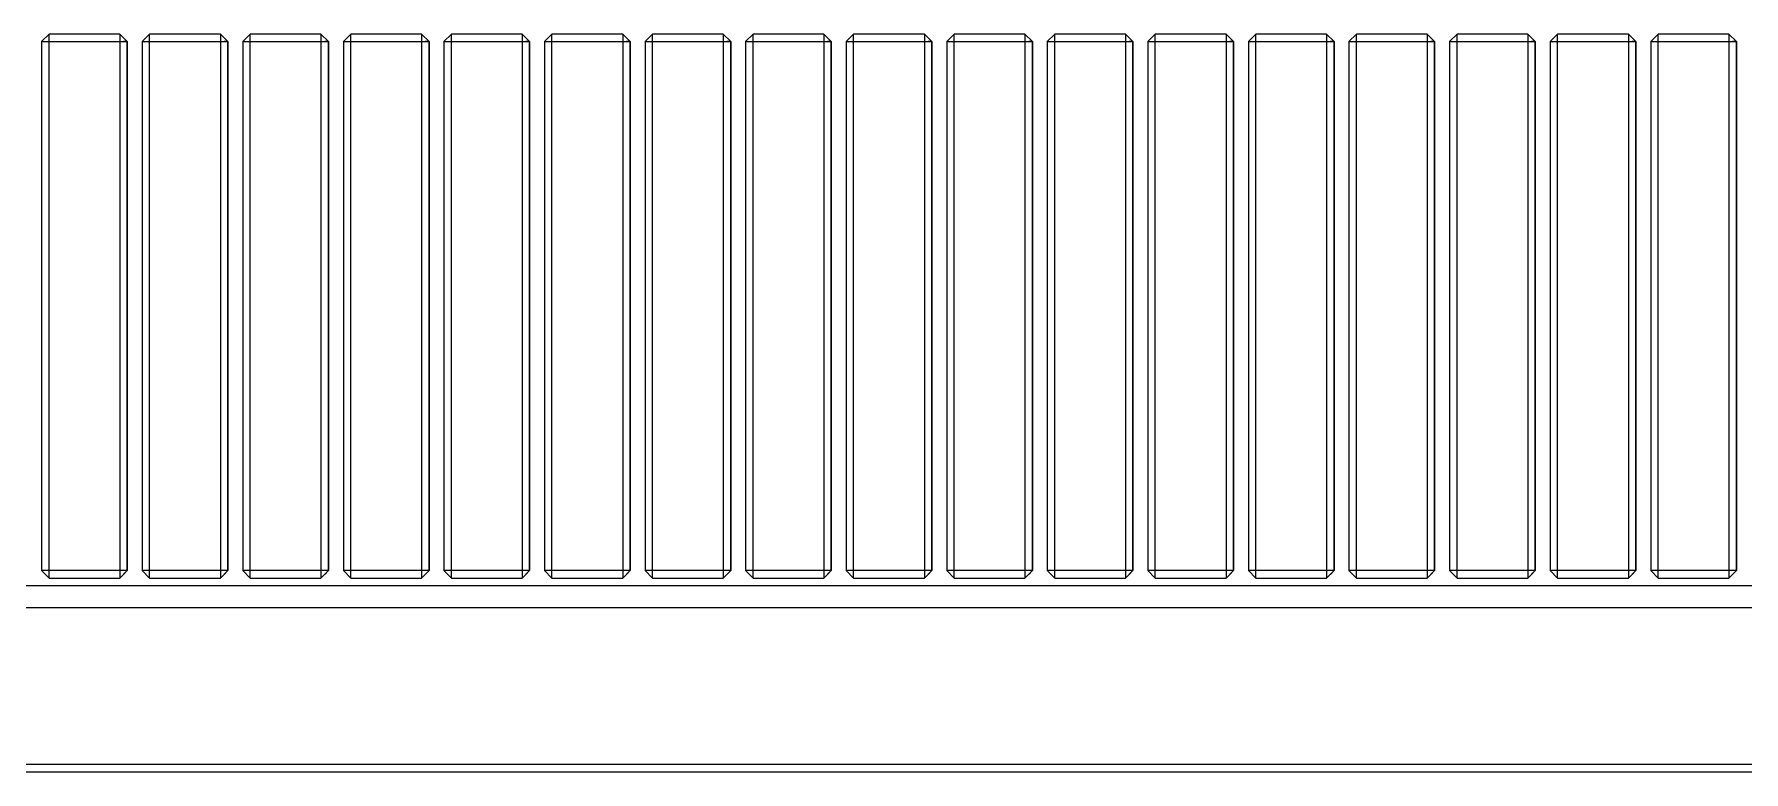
# Model space of a CAD drawing. Header units: metres. Extents: x 10 to 831, y 10 to 584.
# Drawn here: x 366.68 to 403.4, y 252 to 267.84 of the extents above; entities that cross this region are included whole.
import ezdxf

# ---------------------------------------------------------------- set-up
doc = ezdxf.new("R2010")
doc.units = ezdxf.units.M
doc.layers.add('VIS', color=8, linetype='Continuous', lineweight=13)

msp = doc.modelspace()

# ---------------------------------------------------------------- linework, layer by layer
at = {"layer": 'VIS'}
for p, q in [((367, 267.84), (366.84, 267.68)), ((367, 267.68), (367, 267.84)), ((367, 267.84), (367, 267.84)), ((368.52, 267.84), (367, 267.84)), ((368.52, 267.84), (368.52, 267.68)), ((368.68, 267.68), (368.52, 267.84)), ((369.16, 267.84), (369, 267.68)), ((369.16, 267.68), (369.16, 267.84)), ((370.68, 267.84), (369.16, 267.84)), ((369.16, 267.84), (369.16, 267.84)), ((370.68, 267.84), (370.68, 267.68)), ((370.84, 267.68), (370.68, 267.84)), ((371.32, 267.84), (371.16, 267.68)), ((371.32, 267.68), (371.32, 267.84)), ((371.32, 267.84), (371.32, 267.84)), ((372.84, 267.84), (371.32, 267.84)), ((372.84, 267.84), (372.84, 267.68)), ((373, 267.68), (372.84, 267.84)), ((373.48, 267.84), (373.32, 267.68)), ((373.48, 267.68), (373.48, 267.84)), ((373.48, 267.84), (373.48, 267.84)), ((375, 267.84), (373.48, 267.84)), ((375, 267.84), (375, 267.68)), ((375.16, 267.68), (375, 267.84)), ((375.64, 267.84), (375.48, 267.68)), ((375.64, 267.68), (375.64, 267.84)), ((377.16, 267.84), (375.64, 267.84)), ((375.64, 267.84), (375.64, 267.84)), ((377.16, 267.84), (377.16, 267.68)), ((377.32, 267.68), (377.16, 267.84)), ((377.8, 267.84), (377.64, 267.68)), ((377.8, 267.68), (377.8, 267.84)), ((377.8, 267.84), (377.8, 267.84)), ((379.32, 267.84), (377.8, 267.84)), ((379.32, 267.84), (379.32, 267.68)), ((379.48, 267.68), (379.32, 267.84)), ((379.96, 267.84), (379.8, 267.68)), ((379.96, 267.68), (379.96, 267.84)), ((379.96, 267.84), (379.96, 267.84)), ((381.48, 267.84), (379.96, 267.84)), ((381.48, 267.84), (381.48, 267.68)), ((381.64, 267.68), (381.48, 267.84)), ((382.12, 267.84), (381.96, 267.68)), ((382.12, 267.68), (382.12, 267.84)), ((383.64, 267.84), (382.12, 267.84)), ((382.12, 267.84), (382.12, 267.84)), ((383.64, 267.84), (383.64, 267.68)), ((383.8, 267.68), (383.64, 267.84)), ((384.28, 267.84), (384.12, 267.68)), ((384.28, 267.68), (384.28, 267.84)), ((384.28, 267.84), (384.28, 267.84)), ((385.8, 267.84), (384.28, 267.84)), ((385.8, 267.84), (385.8, 267.68)), ((385.96, 267.68), (385.8, 267.84)), ((386.44, 267.84), (386.28, 267.68)), ((386.44, 267.68), (386.44, 267.84)), ((386.44, 267.84), (386.44, 267.84)), ((387.96, 267.84), (386.44, 267.84)), ((387.96, 267.84), (387.96, 267.68)), ((388.12, 267.68), (387.96, 267.84)), ((388.6, 267.84), (388.44, 267.68)), ((388.6, 267.68), (388.6, 267.84)), ((390.12, 267.84), (388.6, 267.84)), ((388.6, 267.84), (388.6, 267.84)), ((390.12, 267.84), (390.12, 267.68)), ((390.28, 267.68), (390.12, 267.84)), ((390.76, 267.84), (390.6, 267.68)), ((390.76, 267.68), (390.76, 267.84)), ((390.76, 267.84), (390.76, 267.84)), ((392.28, 267.84), (390.76, 267.84)), ((392.28, 267.84), (392.28, 267.68)), ((392.44, 267.68), (392.28, 267.84)), ((392.92, 267.84), (392.76, 267.68)), ((392.92, 267.68), (392.92, 267.84)), ((392.92, 267.84), (392.92, 267.84)), ((394.44, 267.84), (392.92, 267.84)), ((394.44, 267.84), (394.44, 267.68)), ((394.6, 267.68), (394.44, 267.84)), ((395.08, 267.84), (394.92, 267.68)), ((395.08, 267.68), (395.08, 267.84)), ((396.6, 267.84), (395.08, 267.84)), ((395.08, 267.84), (395.08, 267.84)), ((396.6, 267.84), (396.6, 267.68)), ((396.76, 267.68), (396.6, 267.84)), ((397.24, 267.84), (397.08, 267.68)), ((397.24, 267.68), (397.24, 267.84)), ((397.24, 267.84), (397.24, 267.84)), ((398.76, 267.84), (397.24, 267.84)), ((398.76, 267.84), (398.76, 267.68)), ((398.92, 267.68), (398.76, 267.84)), ((399.4, 267.84), (399.24, 267.68)), ((399.4, 267.68), (399.4, 267.84)), ((399.4, 267.84), (399.4, 267.84)), ((400.92, 267.84), (399.4, 267.84)), ((400.92, 267.84), (400.92, 267.68)), ((401.08, 267.68), (400.92, 267.84)), ((401.56, 267.84), (401.4, 267.68)), ((401.56, 267.68), (401.56, 267.84)), ((403.08, 267.84), (401.56, 267.84)), ((401.56, 267.84), (401.56, 267.84)), ((403.08, 267.84), (403.08, 267.68)), ((403.24, 267.68), (403.08, 267.84)), ((366.84, 267.68), (367, 267.68)), ((366.84, 267.68), (366.84, 256.32)), ((367, 267.68), (368.52, 267.68)), ((367, 256.32), (367, 267.68)), ((368.52, 267.68), (368.68, 267.68)), ((368.52, 267.68), (368.52, 256.32)), ((368.68, 267.68), (368.6, 267.68)), ((368.68, 267.68), (368.68, 256.32)), ((368.68, 256.32), (368.68, 267.68)), ((368.68, 267.68), (368.68, 267.68)), ((369, 267.68), (369.16, 267.68)), ((369, 267.68), (369, 256.32)), ((369.16, 267.68), (370.68, 267.68)), ((369.16, 256.32), (369.16, 267.68)), ((370.68, 267.68), (370.84, 267.68)), ((370.68, 267.68), (370.68, 256.32)), ((370.84, 267.68), (370.76, 267.68)), ((370.84, 267.68), (370.84, 256.32)), ((370.84, 267.68), (370.84, 267.68)), ((370.84, 256.32), (370.84, 267.68)), ((371.16, 267.68), (371.32, 267.68)), ((371.16, 267.68), (371.16, 256.32)), ((371.32, 256.32), (371.32, 267.68)), ((371.32, 267.68), (372.84, 267.68)), ((372.84, 267.68), (373, 267.68)), ((372.84, 267.68), (372.84, 256.32)), ((373, 267.68), (372.92, 267.68)), ((373, 256.32), (373, 267.68)), ((373, 267.68), (373, 267.68)), ((373, 267.68), (373, 256.32)), ((373.32, 267.68), (373.48, 267.68)), ((373.32, 267.68), (373.32, 256.32)), ((373.48, 267.68), (375, 267.68)), ((373.48, 256.32), (373.48, 267.68)), ((375, 267.68), (375.16, 267.68)), ((375, 267.68), (375, 256.32)), ((375.16, 267.68), (375.08, 267.68)), ((375.16, 267.68), (375.16, 267.68)), ((375.16, 267.68), (375.16, 256.32)), ((375.16, 256.32), (375.16, 267.68)), ((375.48, 267.68), (375.64, 267.68)), ((375.48, 267.68), (375.48, 256.32)), ((375.64, 267.68), (377.16, 267.68)), ((375.64, 256.32), (375.64, 267.68)), ((377.16, 267.68), (377.32, 267.68)), ((377.16, 267.68), (377.16, 256.32)), ((377.32, 267.68), (377.24, 267.68)), ((377.32, 267.68), (377.32, 256.32)), ((377.32, 256.32), (377.32, 267.68)), ((377.32, 267.68), (377.32, 267.68)), ((377.64, 267.68), (377.8, 267.68)), ((377.64, 267.68), (377.64, 256.32)), ((377.8, 256.32), (377.8, 267.68)), ((377.8, 267.68), (379.32, 267.68)), ((379.32, 267.68), (379.48, 267.68)), ((379.32, 267.68), (379.32, 256.32)), ((379.48, 267.68), (379.4, 267.68)), ((379.48, 267.68), (379.48, 267.68)), ((379.48, 256.32), (379.48, 267.68)), ((379.48, 267.68), (379.48, 256.32)), ((379.8, 267.68), (379.96, 267.68)), ((379.8, 267.68), (379.8, 256.32)), ((379.96, 267.68), (381.48, 267.68)), ((379.96, 256.32), (379.96, 267.68)), ((381.48, 267.68), (381.64, 267.68)), ((381.48, 267.68), (381.48, 256.32)), ((381.64, 267.68), (381.56, 267.68)), ((381.64, 267.68), (381.64, 256.32)), ((381.64, 256.32), (381.64, 267.68)), ((381.64, 267.68), (381.64, 267.68)), ((381.96, 267.68), (382.12, 267.68)), ((381.96, 267.68), (381.96, 256.32)), ((382.12, 267.68), (383.64, 267.68)), ((382.12, 256.32), (382.12, 267.68)), ((383.64, 267.68), (383.8, 267.68)), ((383.64, 267.68), (383.64, 256.32)), ((383.8, 267.68), (383.72, 267.68)), ((383.8, 267.68), (383.8, 256.32)), ((383.8, 267.68), (383.8, 267.68)), ((383.8, 256.32), (383.8, 267.68)), ((384.12, 267.68), (384.28, 267.68)), ((384.12, 267.68), (384.12, 256.32)), ((384.28, 256.32), (384.28, 267.68)), ((384.28, 267.68), (385.8, 267.68)), ((385.8, 267.68), (385.96, 267.68)), ((385.8, 267.68), (385.8, 256.32)), ((385.96, 267.68), (385.88, 267.68)), ((385.96, 256.32), (385.96, 267.68)), ((385.96, 267.68), (385.96, 267.68)), ((385.96, 267.68), (385.96, 256.32)), ((386.28, 267.68), (386.44, 267.68)), ((386.28, 267.68), (386.28, 256.32)), ((386.44, 267.68), (387.96, 267.68)), ((386.44, 256.32), (386.44, 267.68)), ((387.96, 267.68), (388.12, 267.68)), ((387.96, 267.68), (387.96, 256.32)), ((388.12, 267.68), (388.04, 267.68)), ((388.12, 267.68), (388.12, 267.68)), ((388.12, 267.68), (388.12, 256.32)), ((388.12, 256.32), (388.12, 267.68)), ((388.44, 267.68), (388.6, 267.68)), ((388.44, 267.68), (388.44, 256.32)), ((388.6, 267.68), (390.12, 267.68)), ((388.6, 256.32), (388.6, 267.68)), ((390.12, 267.68), (390.28, 267.68)), ((390.12, 267.68), (390.12, 256.32)), ((390.28, 267.68), (390.2, 267.68)), ((390.28, 267.68), (390.28, 256.32)), ((390.28, 256.32), (390.28, 267.68)), ((390.28, 267.68), (390.28, 267.68)), ((390.6, 267.68), (390.76, 267.68)), ((390.6, 267.68), (390.6, 256.32)), ((390.76, 256.32), (390.76, 267.68)), ((390.76, 267.68), (392.28, 267.68)), ((392.28, 267.68), (392.44, 267.68)), ((392.28, 267.68), (392.28, 256.32)), ((392.44, 267.68), (392.36, 267.68)), ((392.44, 267.68), (392.44, 267.68)), ((392.44, 256.32), (392.44, 267.68)), ((392.44, 267.68), (392.44, 256.32)), ((392.76, 267.68), (392.92, 267.68)), ((392.76, 267.68), (392.76, 256.32)), ((392.92, 267.68), (394.44, 267.68)), ((392.92, 256.32), (392.92, 267.68)), ((394.44, 267.68), (394.6, 267.68)), ((394.44, 267.68), (394.44, 256.32)), ((394.6, 267.68), (394.52, 267.68)), ((394.6, 267.68), (394.6, 256.32)), ((394.6, 256.32), (394.6, 267.68)), ((394.6, 267.68), (394.6, 267.68)), ((394.92, 267.68), (395.08, 267.68)), ((394.92, 267.68), (394.92, 256.32)), ((395.08, 267.68), (396.6, 267.68)), ((395.08, 256.32), (395.08, 267.68)), ((396.6, 267.68), (396.76, 267.68)), ((396.6, 267.68), (396.6, 256.32)), ((396.76, 267.68), (396.68, 267.68)), ((396.76, 267.68), (396.76, 256.32)), ((396.76, 267.68), (396.76, 267.68)), ((396.76, 256.32), (396.76, 267.68)), ((397.08, 267.68), (397.24, 267.68)), ((397.08, 267.68), (397.08, 256.32)), ((397.24, 256.32), (397.24, 267.68)), ((397.24, 267.68), (398.76, 267.68)), ((398.76, 267.68), (398.92, 267.68)), ((398.76, 267.68), (398.76, 256.32)), ((398.92, 267.68), (398.84, 267.68)), ((398.92, 256.32), (398.92, 267.68)), ((398.92, 267.68), (398.92, 267.68)), ((398.92, 267.68), (398.92, 256.32)), ((399.24, 267.68), (399.4, 267.68)), ((399.24, 267.68), (399.24, 256.32)), ((399.4, 267.68), (400.92, 267.68)), ((399.4, 256.32), (399.4, 267.68)), ((400.92, 267.68), (401.08, 267.68)), ((400.92, 267.68), (400.92, 256.32)), ((401.08, 267.68), (401, 267.68)), ((401.08, 267.68), (401.08, 267.68)), ((401.08, 267.68), (401.08, 256.32)), ((401.08, 256.32), (401.08, 267.68)), ((401.4, 267.68), (401.56, 267.68)), ((401.4, 267.68), (401.4, 256.32)), ((401.56, 267.68), (403.08, 267.68)), ((401.56, 256.32), (401.56, 267.68)), ((403.08, 267.68), (403.24, 267.68)), ((403.08, 267.68), (403.08, 256.32)), ((403.24, 267.68), (403.16, 267.68)), ((403.24, 267.68), (403.24, 256.32)), ((403.24, 256.32), (403.24, 267.68)), ((403.24, 267.68), (403.24, 267.68)), ((367, 256.32), (366.84, 256.32)), ((366.84, 256.32), (367, 256.16)), ((366.84, 256.32), (366.84, 256.32)), ((367, 256.16), (367, 256.32)), ((368.52, 256.32), (367, 256.32)), ((368.52, 256.16), (368.68, 256.32)), ((368.68, 256.32), (368.52, 256.32)), ((368.52, 256.32), (368.52, 256.16)), ((368.68, 256.32), (368.6, 256.24)), ((368.68, 256.32), (368.68, 256.32)), ((369.16, 256.32), (369, 256.32)), ((369, 256.32), (369.16, 256.16)), ((369, 256.32), (369, 256.32)), ((369.16, 256.16), (369.16, 256.32)), ((370.68, 256.32), (369.16, 256.32)), ((370.68, 256.16), (370.84, 256.32)), ((370.84, 256.32), (370.68, 256.32)), ((370.68, 256.32), (370.68, 256.16)), ((370.84, 256.32), (370.76, 256.24)), ((370.84, 256.32), (370.84, 256.32)), ((371.32, 256.32), (371.16, 256.32)), ((371.16, 256.32), (371.32, 256.16)), ((371.16, 256.32), (371.16, 256.32)), ((371.32, 256.16), (371.32, 256.32)), ((372.84, 256.32), (371.32, 256.32)), ((372.84, 256.16), (373, 256.32)), ((373, 256.32), (372.84, 256.32)), ((372.84, 256.32), (372.84, 256.16)), ((373, 256.32), (372.92, 256.24)), ((373, 256.32), (373, 256.32)), ((373.48, 256.32), (373.32, 256.32)), ((373.32, 256.32), (373.48, 256.16)), ((373.32, 256.32), (373.32, 256.32)), ((373.48, 256.16), (373.48, 256.32)), ((375, 256.32), (373.48, 256.32)), ((375, 256.16), (375.16, 256.32)), ((375.16, 256.32), (375, 256.32)), ((375, 256.32), (375, 256.16)), ((375.16, 256.32), (375.08, 256.24)), ((375.16, 256.32), (375.16, 256.32)), ((375.64, 256.32), (375.48, 256.32)), ((375.48, 256.32), (375.64, 256.16)), ((375.48, 256.32), (375.48, 256.32)), ((375.64, 256.16), (375.64, 256.32)), ((377.16, 256.32), (375.64, 256.32)), ((377.16, 256.16), (377.32, 256.32)), ((377.32, 256.32), (377.16, 256.32)), ((377.16, 256.32), (377.16, 256.16)), ((377.32, 256.32), (377.24, 256.24)), ((377.32, 256.32), (377.32, 256.32)), ((377.8, 256.32), (377.64, 256.32)), ((377.64, 256.32), (377.8, 256.16)), ((377.64, 256.32), (377.64, 256.32)), ((377.8, 256.16), (377.8, 256.32)), ((379.32, 256.32), (377.8, 256.32)), ((379.32, 256.16), (379.48, 256.32)), ((379.48, 256.32), (379.32, 256.32)), ((379.32, 256.32), (379.32, 256.16)), ((379.48, 256.32), (379.4, 256.24)), ((379.48, 256.32), (379.48, 256.32)), ((379.96, 256.32), (379.8, 256.32)), ((379.8, 256.32), (379.96, 256.16)), ((379.8, 256.32), (379.8, 256.32)), ((379.96, 256.16), (379.96, 256.32)), ((381.48, 256.32), (379.96, 256.32)), ((381.48, 256.16), (381.64, 256.32)), ((381.64, 256.32), (381.48, 256.32)), ((381.48, 256.32), (381.48, 256.16)), ((381.64, 256.32), (381.56, 256.24)), ((381.64, 256.32), (381.64, 256.32)), ((382.12, 256.32), (381.96, 256.32)), ((381.96, 256.32), (382.12, 256.16)), ((381.96, 256.32), (381.96, 256.32)), ((382.12, 256.16), (382.12, 256.32)), ((383.64, 256.32), (382.12, 256.32)), ((383.64, 256.16), (383.8, 256.32)), ((383.8, 256.32), (383.64, 256.32)), ((383.64, 256.32), (383.64, 256.16)), ((383.8, 256.32), (383.72, 256.24)), ((383.8, 256.32), (383.8, 256.32)), ((384.28, 256.32), (384.12, 256.32)), ((384.12, 256.32), (384.28, 256.16)), ((384.12, 256.32), (384.12, 256.32)), ((384.28, 256.16), (384.28, 256.32)), ((385.8, 256.32), (384.28, 256.32)), ((385.8, 256.16), (385.96, 256.32)), ((385.96, 256.32), (385.8, 256.32)), ((385.8, 256.32), (385.8, 256.16)), ((385.96, 256.32), (385.88, 256.24)), ((385.96, 256.32), (385.96, 256.32)), ((386.44, 256.32), (386.28, 256.32)), ((386.28, 256.32), (386.44, 256.16)), ((386.28, 256.32), (386.28, 256.32)), ((386.44, 256.16), (386.44, 256.32)), ((387.96, 256.32), (386.44, 256.32)), ((387.96, 256.16), (388.12, 256.32)), ((388.12, 256.32), (387.96, 256.32)), ((387.96, 256.32), (387.96, 256.16)), ((388.12, 256.32), (388.04, 256.24)), ((388.12, 256.32), (388.12, 256.32)), ((388.6, 256.32), (388.44, 256.32)), ((388.44, 256.32), (388.6, 256.16)), ((388.44, 256.32), (388.44, 256.32)), ((388.6, 256.16), (388.6, 256.32)), ((390.12, 256.32), (388.6, 256.32)), ((390.12, 256.16), (390.28, 256.32)), ((390.28, 256.32), (390.12, 256.32)), ((390.12, 256.32), (390.12, 256.16)), ((390.28, 256.32), (390.2, 256.24)), ((390.28, 256.32), (390.28, 256.32)), ((390.76, 256.32), (390.6, 256.32)), ((390.6, 256.32), (390.76, 256.16)), ((390.6, 256.32), (390.6, 256.32)), ((390.76, 256.16), (390.76, 256.32)), ((392.28, 256.32), (390.76, 256.32)), ((392.28, 256.16), (392.44, 256.32)), ((392.44, 256.32), (392.28, 256.32)), ((392.28, 256.32), (392.28, 256.16)), ((392.44, 256.32), (392.36, 256.24)), ((392.44, 256.32), (392.44, 256.32)), ((392.92, 256.32), (392.76, 256.32)), ((392.76, 256.32), (392.92, 256.16)), ((392.76, 256.32), (392.76, 256.32)), ((392.92, 256.16), (392.92, 256.32)), ((394.44, 256.32), (392.92, 256.32)), ((394.44, 256.16), (394.6, 256.32)), ((394.6, 256.32), (394.44, 256.32)), ((394.44, 256.32), (394.44, 256.16)), ((394.6, 256.32), (394.52, 256.24)), ((394.6, 256.32), (394.6, 256.32)), ((395.08, 256.32), (394.92, 256.32)), ((394.92, 256.32), (395.08, 256.16)), ((394.92, 256.32), (394.92, 256.32)), ((395.08, 256.16), (395.08, 256.32)), ((396.6, 256.32), (395.08, 256.32)), ((396.6, 256.16), (396.76, 256.32)), ((396.76, 256.32), (396.6, 256.32)), ((396.6, 256.32), (396.6, 256.16)), ((396.76, 256.32), (396.68, 256.24)), ((396.76, 256.32), (396.76, 256.32)), ((397.24, 256.32), (397.08, 256.32)), ((397.08, 256.32), (397.24, 256.16)), ((397.08, 256.32), (397.08, 256.32)), ((397.24, 256.16), (397.24, 256.32)), ((398.76, 256.32), (397.24, 256.32)), ((398.76, 256.16), (398.92, 256.32)), ((398.92, 256.32), (398.76, 256.32)), ((398.76, 256.32), (398.76, 256.16)), ((398.92, 256.32), (398.84, 256.24)), ((398.92, 256.32), (398.92, 256.32)), ((399.4, 256.32), (399.24, 256.32)), ((399.24, 256.32), (399.4, 256.16)), ((399.24, 256.32), (399.24, 256.32)), ((399.4, 256.16), (399.4, 256.32)), ((400.92, 256.32), (399.4, 256.32)), ((400.92, 256.16), (401.08, 256.32)), ((401.08, 256.32), (400.92, 256.32)), ((400.92, 256.32), (400.92, 256.16)), ((401.08, 256.32), (401, 256.24)), ((401.08, 256.32), (401.08, 256.32)), ((401.56, 256.32), (401.4, 256.32)), ((401.4, 256.32), (401.56, 256.16)), ((401.4, 256.32), (401.4, 256.32)), ((401.56, 256.16), (401.56, 256.32)), ((403.08, 256.32), (401.56, 256.32)), ((403.08, 256.16), (403.24, 256.32)), ((403.24, 256.32), (403.08, 256.32)), ((403.08, 256.32), (403.08, 256.16)), ((403.24, 256.32), (403.16, 256.24)), ((403.24, 256.32), (403.24, 256.32)), ((230, 256), (458, 256)), ((367, 256.16), (368.52, 256.16)), ((368.52, 256.16), (368.52, 256.16)), ((369.16, 256.16), (370.68, 256.16)), ((370.68, 256.16), (370.68, 256.16)), ((371.32, 256.16), (372.84, 256.16)), ((372.84, 256.16), (372.84, 256.16)), ((373.48, 256.16), (375, 256.16)), ((375, 256.16), (375, 256.16)), ((375.64, 256.16), (377.16, 256.16)), ((377.16, 256.16), (377.16, 256.16)), ((377.8, 256.16), (379.32, 256.16)), ((379.32, 256.16), (379.32, 256.16)), ((379.96, 256.16), (381.48, 256.16)), ((381.48, 256.16), (381.48, 256.16)), ((382.12, 256.16), (383.64, 256.16)), ((383.64, 256.16), (383.64, 256.16)), ((384.28, 256.16), (385.8, 256.16)), ((385.8, 256.16), (385.8, 256.16)), ((386.44, 256.16), (387.96, 256.16)), ((387.96, 256.16), (387.96, 256.16)), ((388.6, 256.16), (390.12, 256.16)), ((390.12, 256.16), (390.12, 256.16)), ((390.76, 256.16), (392.28, 256.16)), ((392.28, 256.16), (392.28, 256.16)), ((392.92, 256.16), (394.44, 256.16)), ((394.44, 256.16), (394.44, 256.16)), ((395.08, 256.16), (396.6, 256.16)), ((396.6, 256.16), (396.6, 256.16)), ((397.24, 256.16), (398.76, 256.16)), ((398.76, 256.16), (398.76, 256.16)), ((399.4, 256.16), (400.92, 256.16)), ((400.92, 256.16), (400.92, 256.16)), ((401.56, 256.16), (403.08, 256.16)), ((403.08, 256.16), (403.08, 256.16)), ((458, 255.52), (230, 255.52)), ((457.84, 252.16), (230.16, 252.16)), ((230.16, 252), (457.84, 252))]:
    msp.add_line(p, q, dxfattribs=at)

doc.saveas('drawing.dxf')
